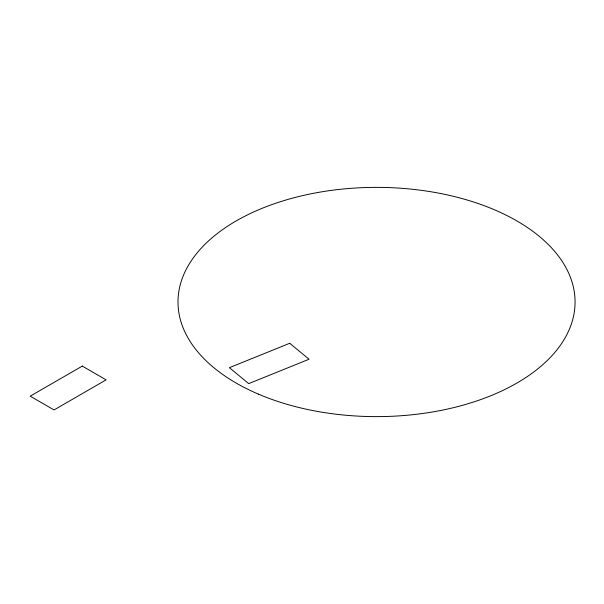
<?xml version="1.0" encoding="UTF-8"?>
<svg xmlns="http://www.w3.org/2000/svg" width="604" height="604" viewBox="0 0 604 604"><rect width="100%" height="100%" fill="white"/><g stroke="black" fill="none" stroke-linecap="round" stroke-linejoin="round"><path stroke-width="0.91" d="M82.295 366.092L30.2 396.171L54.035 409.935L106.13 379.856L82.295 366.092M289.724 343.283L229.377 367.677L248.712 383.623L309.059 359.229L289.724 343.283M258.512 394.17A198.535 114.624 0 0 0 573.8 314.918A198.535 114.624 0 0 0 297.274 196.904A198.535 114.624 0 0 0 258.512 394.17"/></g></svg>
